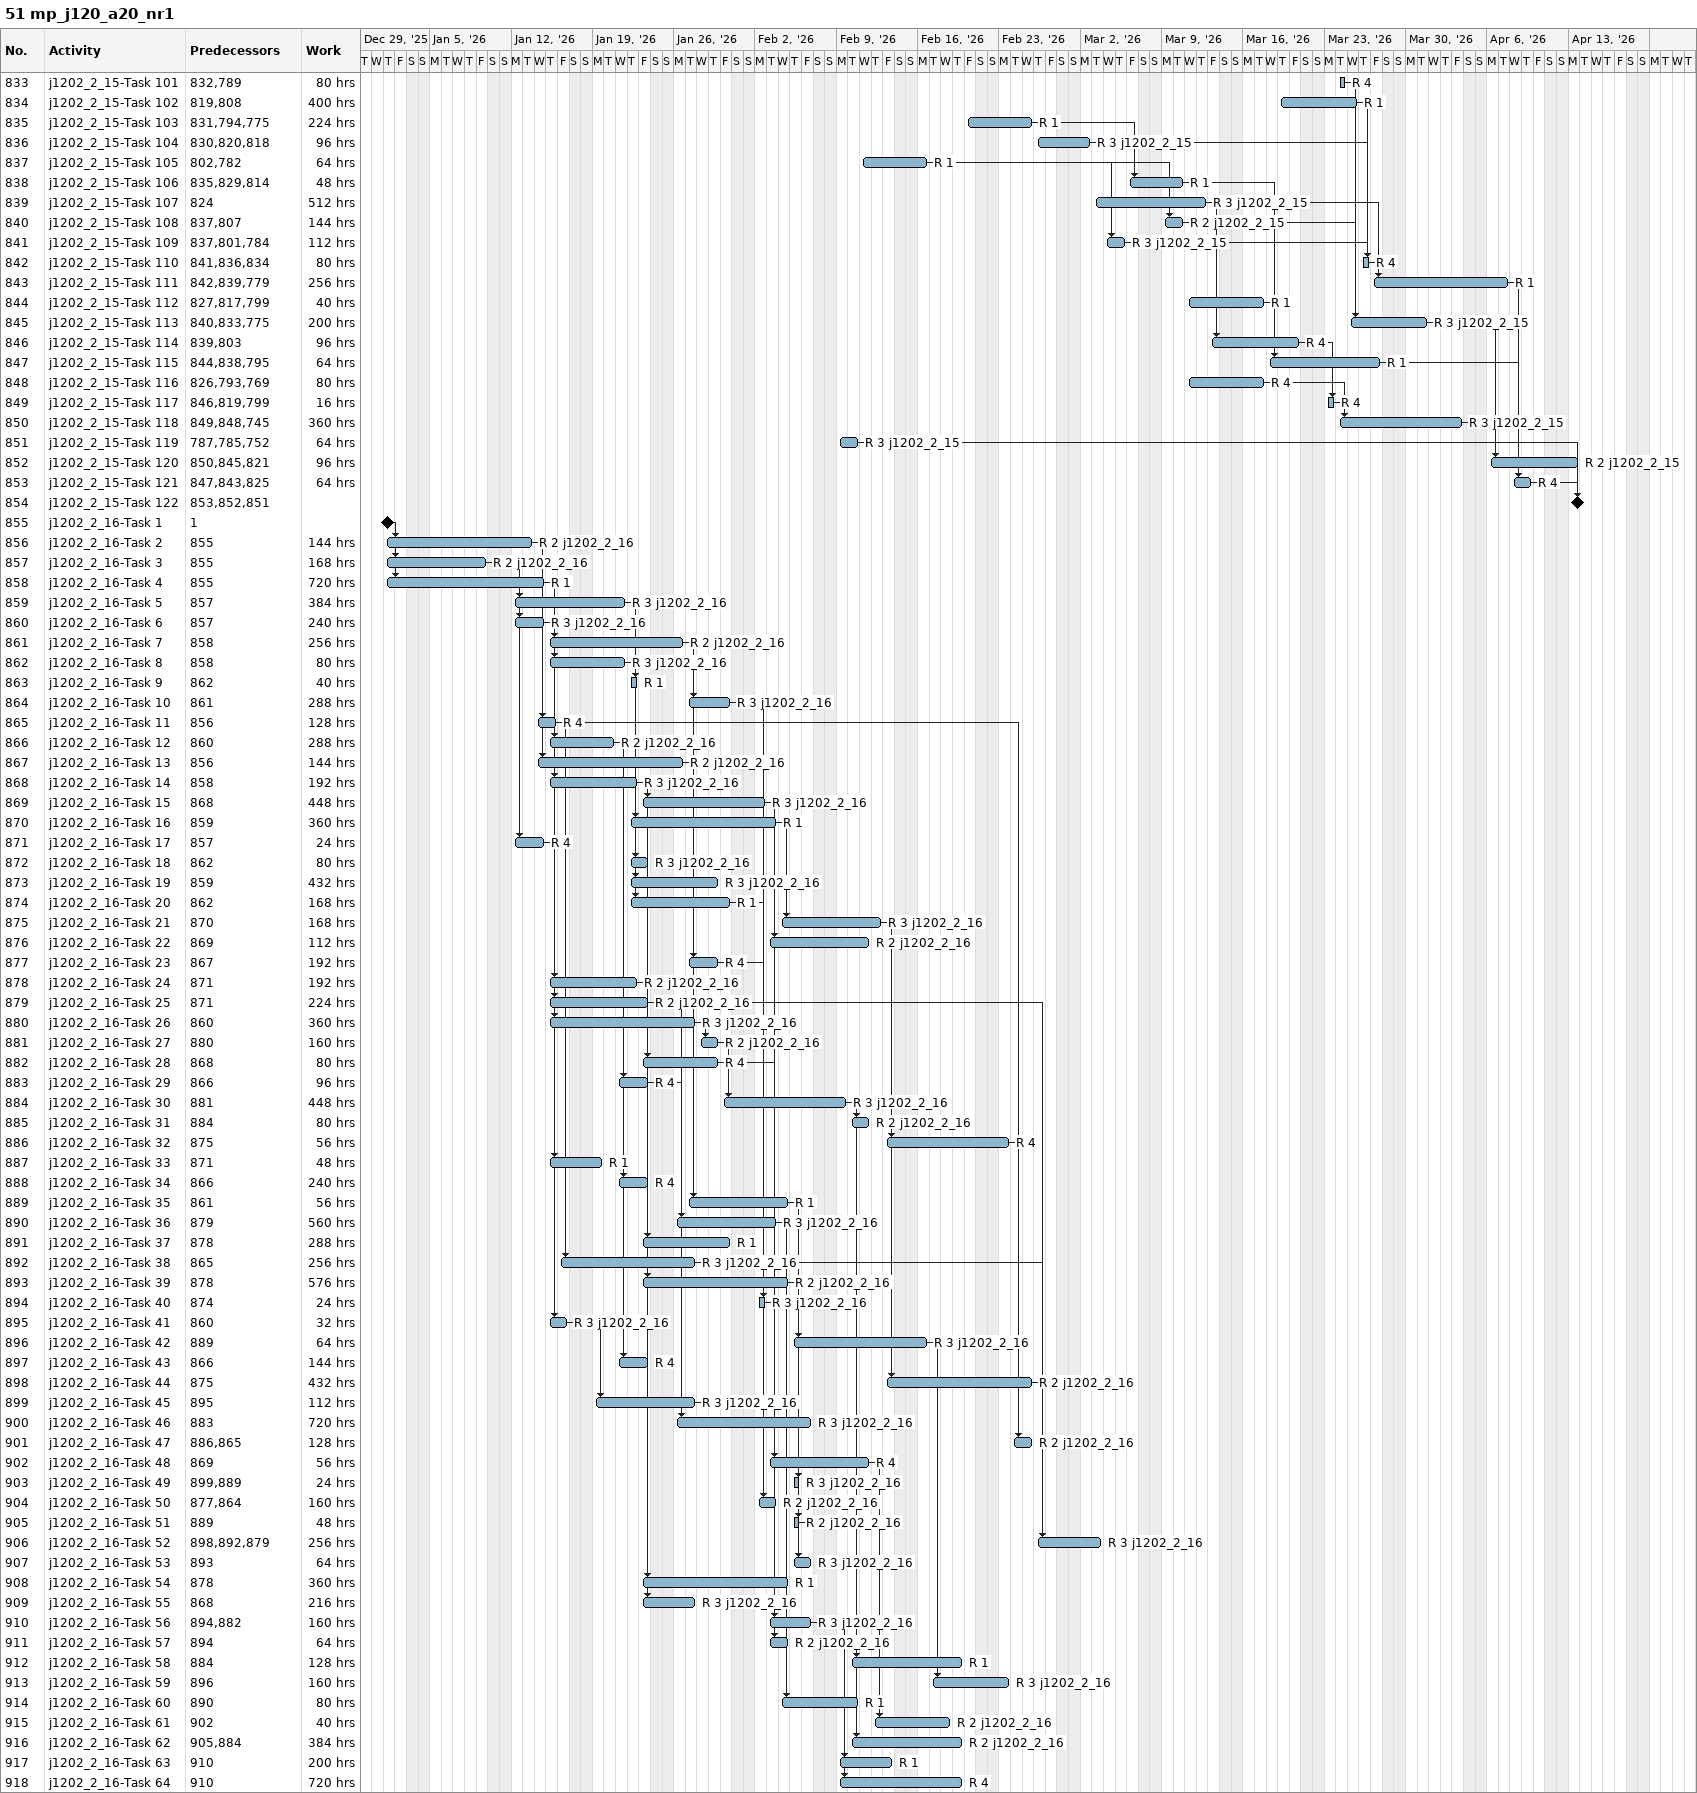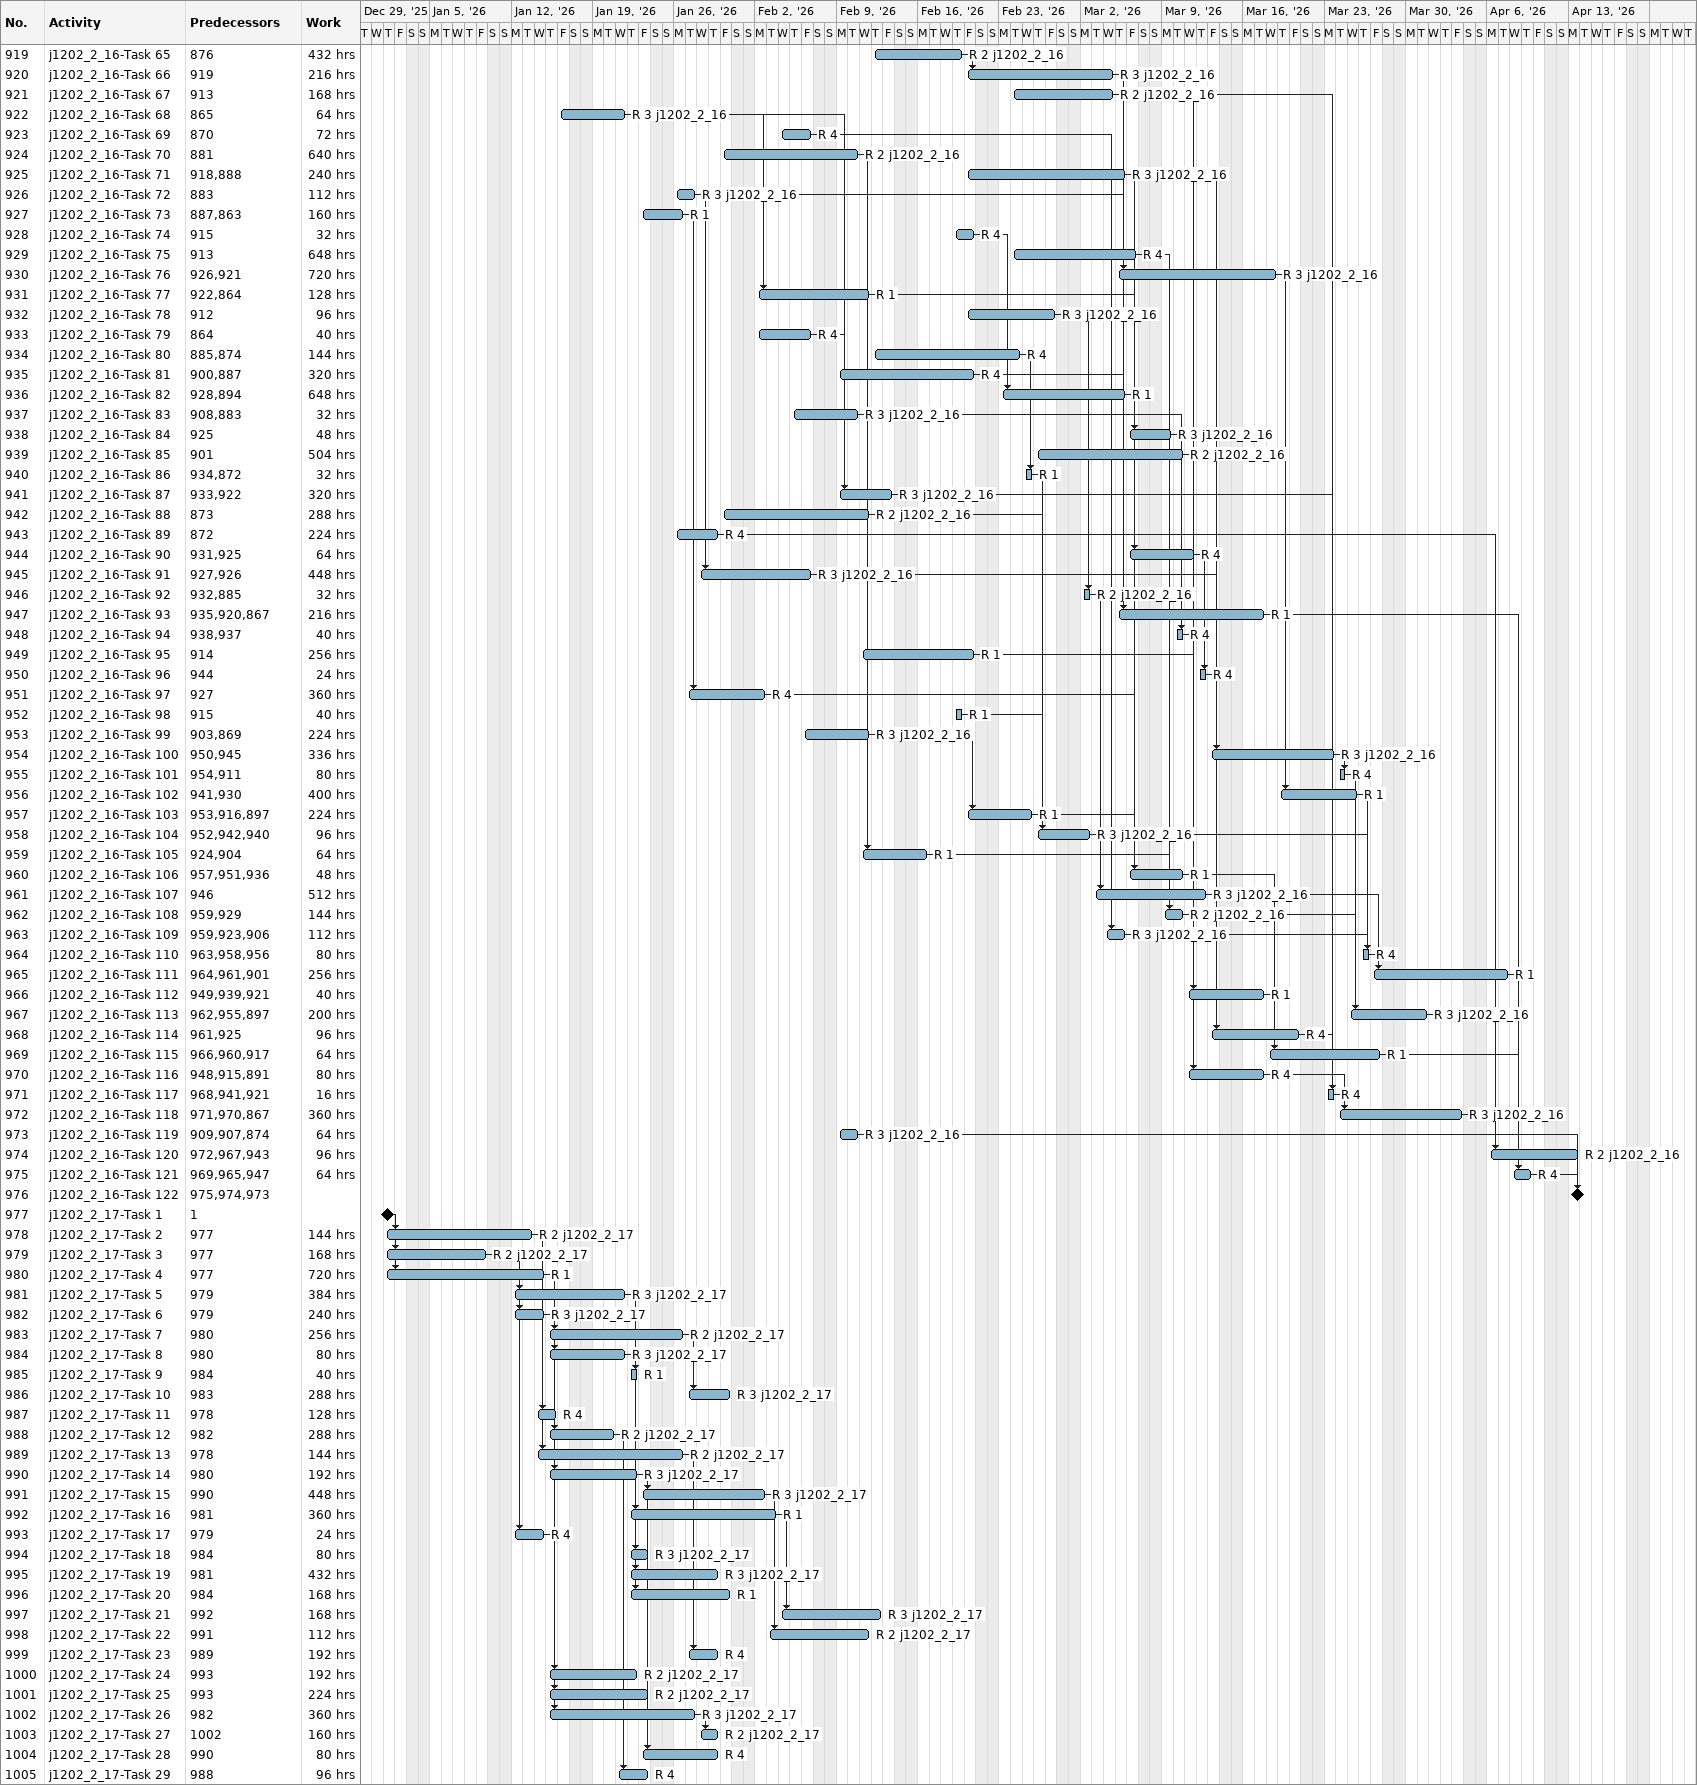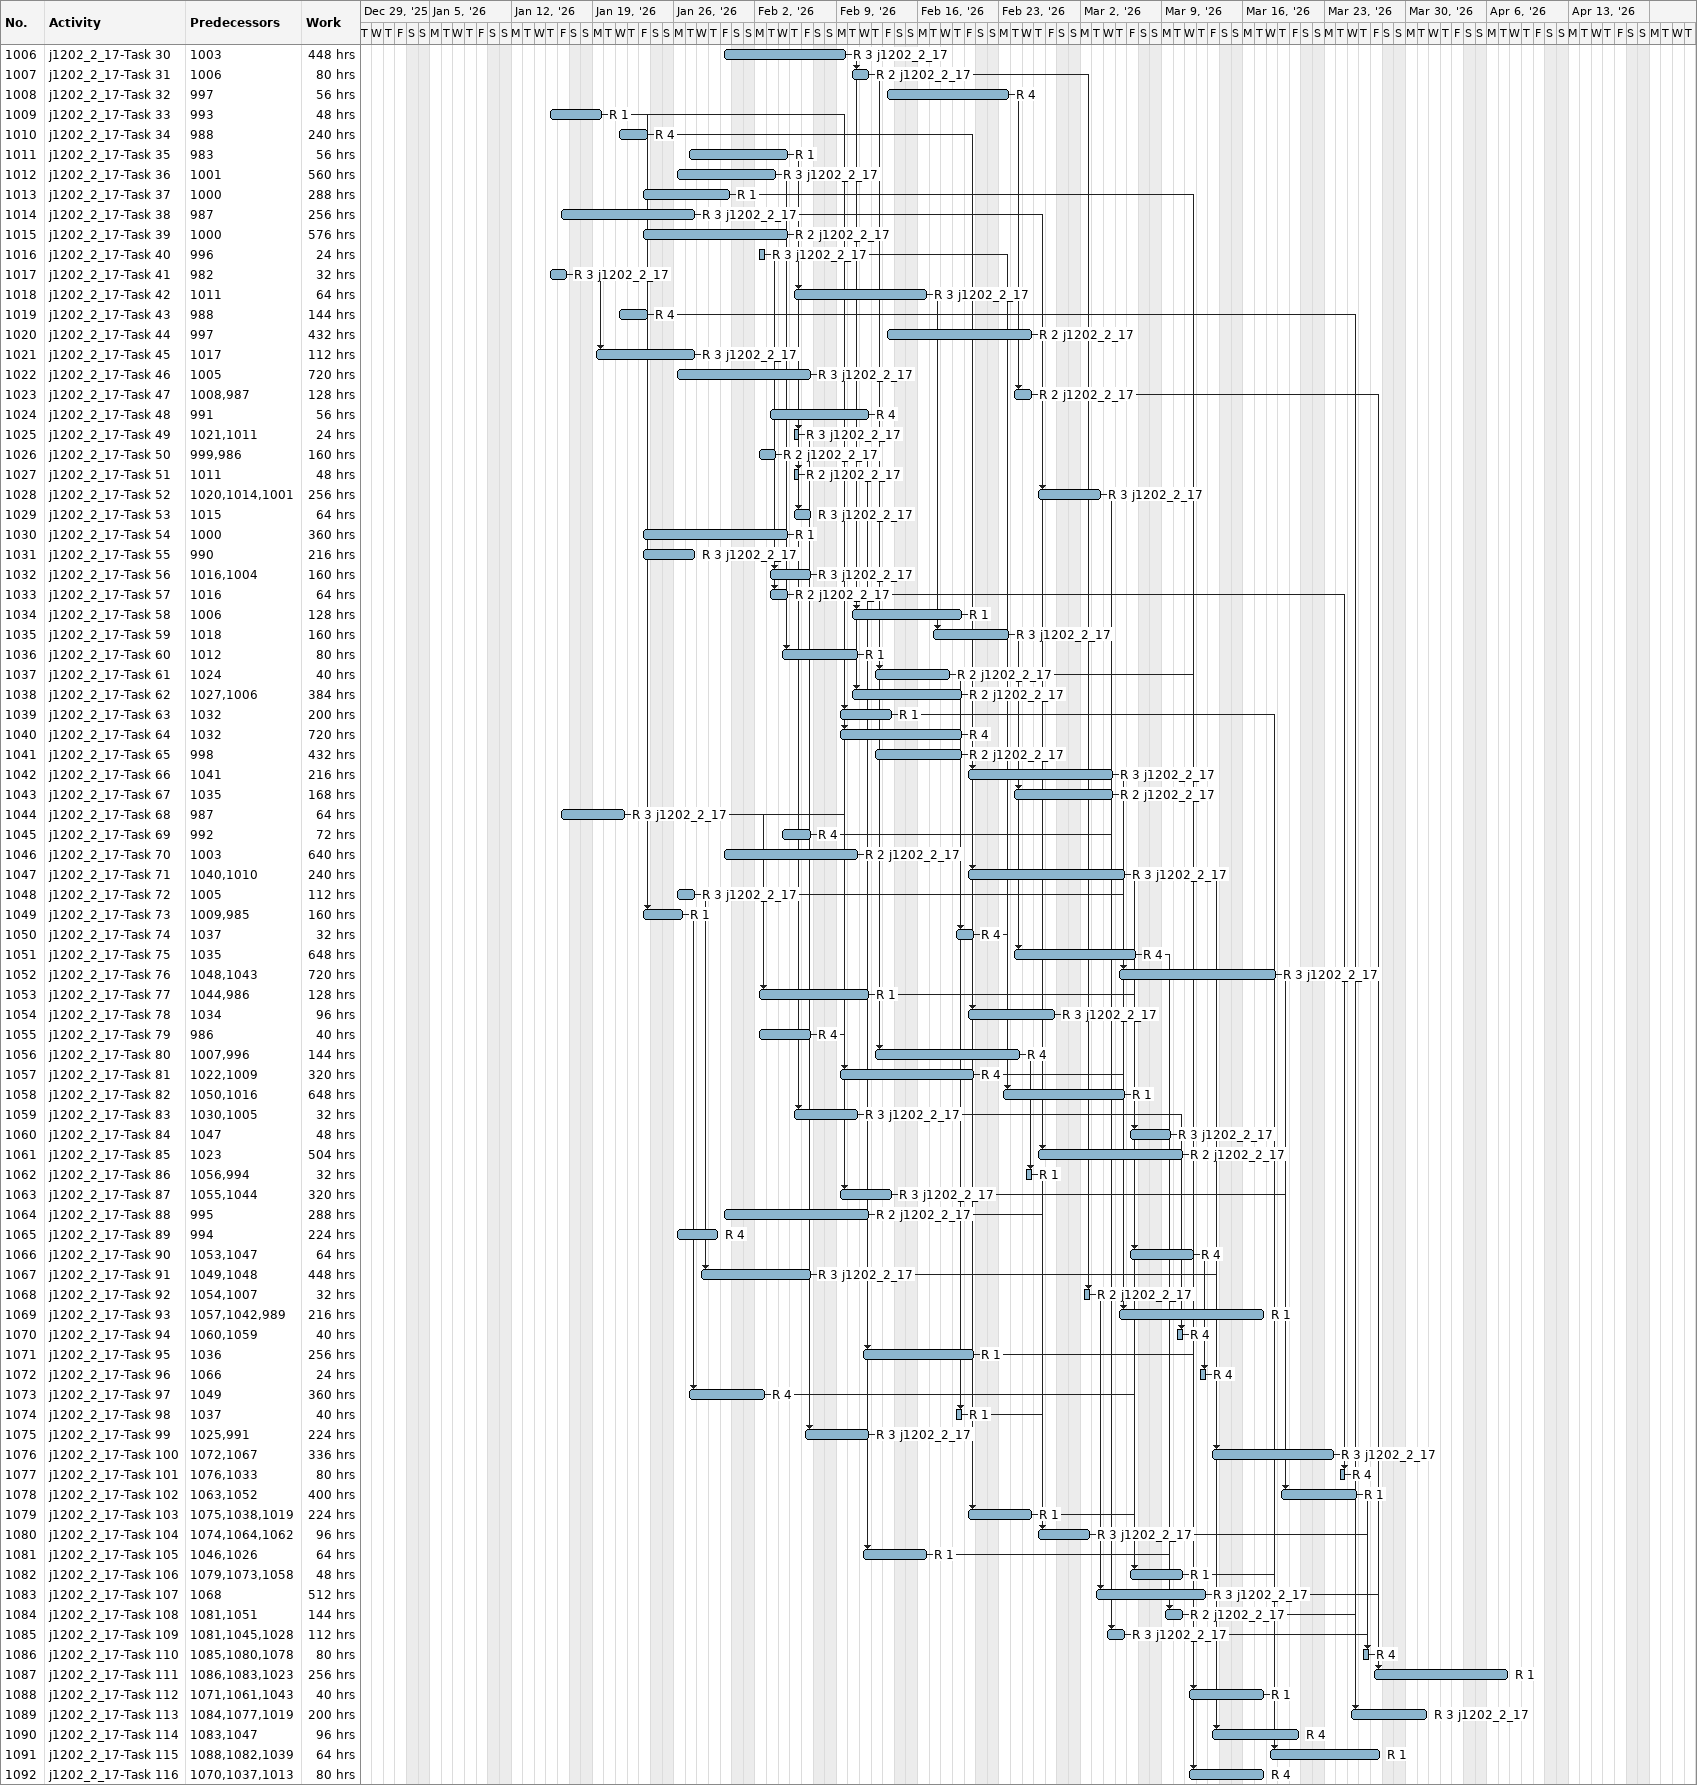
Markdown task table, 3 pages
51 mp_j120_a20_nr1

| ID | Task | Start | Finish | Predecessors | Resources | Work (h) |
|---|---|---|---|---|---|---|
| 833 | j1202_2_15-Task 101 | 2026-03-24 | 2026-03-24 | 832, 789 | R 4 | 80 |
| 834 | j1202_2_15-Task 102 | 2026-03-19 | 2026-03-25 | 819, 808 | R 1 | 400 |
| 835 | j1202_2_15-Task 103 | 2026-02-20 | 2026-02-25 | 831, 794, 775 | R 1 | 224 |
| 836 | j1202_2_15-Task 104 | 2026-02-26 | 2026-03-02 | 830, 820, 818 | R 3 j1202_2_15 | 96 |
| 837 | j1202_2_15-Task 105 | 2026-02-11 | 2026-02-16 | 802, 782 | R 1 | 64 |
| 838 | j1202_2_15-Task 106 | 2026-03-06 | 2026-03-10 | 835, 829, 814 | R 1 | 48 |
| 839 | j1202_2_15-Task 107 | 2026-03-03 | 2026-03-12 | 824 | R 3 j1202_2_15 | 512 |
| 840 | j1202_2_15-Task 108 | 2026-03-09 | 2026-03-10 | 837, 807 | R 2 j1202_2_15 | 144 |
| 841 | j1202_2_15-Task 109 | 2026-03-04 | 2026-03-05 | 837, 801, 784 | R 3 j1202_2_15 | 112 |
| 842 | j1202_2_15-Task 110 | 2026-03-26 | 2026-03-26 | 841, 836, 834 | R 4 | 80 |
| 843 | j1202_2_15-Task 111 | 2026-03-27 | 2026-04-07 | 842, 839, 779 | R 1 | 256 |
| 844 | j1202_2_15-Task 112 | 2026-03-11 | 2026-03-17 | 827, 817, 799 | R 1 | 40 |
| 845 | j1202_2_15-Task 113 | 2026-03-25 | 2026-03-31 | 840, 833, 775 | R 3 j1202_2_15 | 200 |
| 846 | j1202_2_15-Task 114 | 2026-03-13 | 2026-03-20 | 839, 803 | R 4 | 96 |
| 847 | j1202_2_15-Task 115 | 2026-03-18 | 2026-03-27 | 844, 838, 795 | R 1 | 64 |
| 848 | j1202_2_15-Task 116 | 2026-03-11 | 2026-03-17 | 826, 793, 769 | R 4 | 80 |
| 849 | j1202_2_15-Task 117 | 2026-03-23 | 2026-03-23 | 846, 819, 799 | R 4 | 16 |
| 850 | j1202_2_15-Task 118 | 2026-03-24 | 2026-04-03 | 849, 848, 745 | R 3 j1202_2_15 | 360 |
| 851 | j1202_2_15-Task 119 | 2026-02-09 | 2026-02-10 | 787, 785, 752 | R 3 j1202_2_15 | 64 |
| 852 | j1202_2_15-Task 120 | 2026-04-06 | 2026-04-13 | 850, 845, 821 | R 2 j1202_2_15 | 96 |
| 853 | j1202_2_15-Task 121 | 2026-04-08 | 2026-04-09 | 847, 843, 825 | R 4 | 64 |
| 854 | j1202_2_15-Task 122 (milestone) | 2026-04-13 | 2026-04-13 | 853, 852, 851 |  |  |
| 855 | j1202_2_16-Task 1 (milestone) | 2026-01-01 | 2026-01-01 | 1 |  |  |
| 856 | j1202_2_16-Task 2 | 2026-01-01 | 2026-01-13 | 855 | R 2 j1202_2_16 | 144 |
| 857 | j1202_2_16-Task 3 | 2026-01-01 | 2026-01-09 | 855 | R 2 j1202_2_16 | 168 |
| 858 | j1202_2_16-Task 4 | 2026-01-01 | 2026-01-14 | 855 | R 1 | 720 |
| 859 | j1202_2_16-Task 5 | 2026-01-12 | 2026-01-21 | 857 | R 3 j1202_2_16 | 384 |
| 860 | j1202_2_16-Task 6 | 2026-01-12 | 2026-01-14 | 857 | R 3 j1202_2_16 | 240 |
| 861 | j1202_2_16-Task 7 | 2026-01-15 | 2026-01-26 | 858 | R 2 j1202_2_16 | 256 |
| 862 | j1202_2_16-Task 8 | 2026-01-15 | 2026-01-21 | 858 | R 3 j1202_2_16 | 80 |
| 863 | j1202_2_16-Task 9 | 2026-01-22 | 2026-01-22 | 862 | R 1 | 40 |
| 864 | j1202_2_16-Task 10 | 2026-01-27 | 2026-01-30 | 861 | R 3 j1202_2_16 | 288 |
| 865 | j1202_2_16-Task 11 | 2026-01-14 | 2026-01-15 | 856 | R 4 | 128 |
| 866 | j1202_2_16-Task 12 | 2026-01-15 | 2026-01-20 | 860 | R 2 j1202_2_16 | 288 |
| 867 | j1202_2_16-Task 13 | 2026-01-14 | 2026-01-26 | 856 | R 2 j1202_2_16 | 144 |
| 868 | j1202_2_16-Task 14 | 2026-01-15 | 2026-01-22 | 858 | R 3 j1202_2_16 | 192 |
| 869 | j1202_2_16-Task 15 | 2026-01-23 | 2026-02-02 | 868 | R 3 j1202_2_16 | 448 |
| 870 | j1202_2_16-Task 16 | 2026-01-22 | 2026-02-03 | 859 | R 1 | 360 |
| 871 | j1202_2_16-Task 17 | 2026-01-12 | 2026-01-14 | 857 | R 4 | 24 |
| 872 | j1202_2_16-Task 18 | 2026-01-22 | 2026-01-23 | 862 | R 3 j1202_2_16 | 80 |
| 873 | j1202_2_16-Task 19 | 2026-01-22 | 2026-01-29 | 859 | R 3 j1202_2_16 | 432 |
| 874 | j1202_2_16-Task 20 | 2026-01-22 | 2026-01-30 | 862 | R 1 | 168 |
| 875 | j1202_2_16-Task 21 | 2026-02-04 | 2026-02-12 | 870 | R 3 j1202_2_16 | 168 |
| 876 | j1202_2_16-Task 22 | 2026-02-03 | 2026-02-11 | 869 | R 2 j1202_2_16 | 112 |
| 877 | j1202_2_16-Task 23 | 2026-01-27 | 2026-01-29 | 867 | R 4 | 192 |
| 878 | j1202_2_16-Task 24 | 2026-01-15 | 2026-01-22 | 871 | R 2 j1202_2_16 | 192 |
| 879 | j1202_2_16-Task 25 | 2026-01-15 | 2026-01-23 | 871 | R 2 j1202_2_16 | 224 |
| 880 | j1202_2_16-Task 26 | 2026-01-15 | 2026-01-27 | 860 | R 3 j1202_2_16 | 360 |
| 881 | j1202_2_16-Task 27 | 2026-01-28 | 2026-01-29 | 880 | R 2 j1202_2_16 | 160 |
| 882 | j1202_2_16-Task 28 | 2026-01-23 | 2026-01-29 | 868 | R 4 | 80 |
| 883 | j1202_2_16-Task 29 | 2026-01-21 | 2026-01-23 | 866 | R 4 | 96 |
| 884 | j1202_2_16-Task 30 | 2026-01-30 | 2026-02-09 | 881 | R 3 j1202_2_16 | 448 |
| 885 | j1202_2_16-Task 31 | 2026-02-10 | 2026-02-11 | 884 | R 2 j1202_2_16 | 80 |
| 886 | j1202_2_16-Task 32 | 2026-02-13 | 2026-02-23 | 875 | R 4 | 56 |
| 887 | j1202_2_16-Task 33 | 2026-01-15 | 2026-01-19 | 871 | R 1 | 48 |
| 888 | j1202_2_16-Task 34 | 2026-01-21 | 2026-01-23 | 866 | R 4 | 240 |
| 889 | j1202_2_16-Task 35 | 2026-01-27 | 2026-02-04 | 861 | R 1 | 56 |
| 890 | j1202_2_16-Task 36 | 2026-01-26 | 2026-02-03 | 879 | R 3 j1202_2_16 | 560 |
| 891 | j1202_2_16-Task 37 | 2026-01-23 | 2026-01-30 | 878 | R 1 | 288 |
| 892 | j1202_2_16-Task 38 | 2026-01-16 | 2026-01-27 | 865 | R 3 j1202_2_16 | 256 |
| 893 | j1202_2_16-Task 39 | 2026-01-23 | 2026-02-04 | 878 | R 2 j1202_2_16 | 576 |
| 894 | j1202_2_16-Task 40 | 2026-02-02 | 2026-02-02 | 874 | R 3 j1202_2_16 | 24 |
| 895 | j1202_2_16-Task 41 | 2026-01-15 | 2026-01-16 | 860 | R 3 j1202_2_16 | 32 |
| 896 | j1202_2_16-Task 42 | 2026-02-05 | 2026-02-16 | 889 | R 3 j1202_2_16 | 64 |
| 897 | j1202_2_16-Task 43 | 2026-01-21 | 2026-01-23 | 866 | R 4 | 144 |
| 898 | j1202_2_16-Task 44 | 2026-02-13 | 2026-02-25 | 875 | R 2 j1202_2_16 | 432 |
| 899 | j1202_2_16-Task 45 | 2026-01-19 | 2026-01-27 | 895 | R 3 j1202_2_16 | 112 |
| 900 | j1202_2_16-Task 46 | 2026-01-26 | 2026-02-06 | 883 | R 3 j1202_2_16 | 720 |
| 901 | j1202_2_16-Task 47 | 2026-02-24 | 2026-02-25 | 886, 865 | R 2 j1202_2_16 | 128 |
| 902 | j1202_2_16-Task 48 | 2026-02-03 | 2026-02-11 | 869 | R 4 | 56 |
| 903 | j1202_2_16-Task 49 | 2026-02-05 | 2026-02-05 | 899, 889 | R 3 j1202_2_16 | 24 |
| 904 | j1202_2_16-Task 50 | 2026-02-02 | 2026-02-03 | 877, 864 | R 2 j1202_2_16 | 160 |
| 905 | j1202_2_16-Task 51 | 2026-02-05 | 2026-02-05 | 889 | R 2 j1202_2_16 | 48 |
| 906 | j1202_2_16-Task 52 | 2026-02-26 | 2026-03-03 | 898, 892, 879 | R 3 j1202_2_16 | 256 |
| 907 | j1202_2_16-Task 53 | 2026-02-05 | 2026-02-06 | 893 | R 3 j1202_2_16 | 64 |
| 908 | j1202_2_16-Task 54 | 2026-01-23 | 2026-02-04 | 878 | R 1 | 360 |
| 909 | j1202_2_16-Task 55 | 2026-01-23 | 2026-01-27 | 868 | R 3 j1202_2_16 | 216 |
| 910 | j1202_2_16-Task 56 | 2026-02-03 | 2026-02-06 | 894, 882 | R 3 j1202_2_16 | 160 |
| 911 | j1202_2_16-Task 57 | 2026-02-03 | 2026-02-04 | 894 | R 2 j1202_2_16 | 64 |
| 912 | j1202_2_16-Task 58 | 2026-02-10 | 2026-02-19 | 884 | R 1 | 128 |
| 913 | j1202_2_16-Task 59 | 2026-02-17 | 2026-02-23 | 896 | R 3 j1202_2_16 | 160 |
| 914 | j1202_2_16-Task 60 | 2026-02-04 | 2026-02-10 | 890 | R 1 | 80 |
| 915 | j1202_2_16-Task 61 | 2026-02-12 | 2026-02-18 | 902 | R 2 j1202_2_16 | 40 |
| 916 | j1202_2_16-Task 62 | 2026-02-10 | 2026-02-19 | 905, 884 | R 2 j1202_2_16 | 384 |
| 917 | j1202_2_16-Task 63 | 2026-02-09 | 2026-02-13 | 910 | R 1 | 200 |
| 918 | j1202_2_16-Task 64 | 2026-02-09 | 2026-02-19 | 910 | R 4 | 720 |
| 919 | j1202_2_16-Task 65 | 2026-02-12 | 2026-02-19 | 876 | R 2 j1202_2_16 | 432 |
| 920 | j1202_2_16-Task 66 | 2026-02-20 | 2026-03-04 | 919 | R 3 j1202_2_16 | 216 |
| 921 | j1202_2_16-Task 67 | 2026-02-24 | 2026-03-04 | 913 | R 2 j1202_2_16 | 168 |
| 922 | j1202_2_16-Task 68 | 2026-01-16 | 2026-01-21 | 865 | R 3 j1202_2_16 | 64 |
| 923 | j1202_2_16-Task 69 | 2026-02-04 | 2026-02-06 | 870 | R 4 | 72 |
| 924 | j1202_2_16-Task 70 | 2026-01-30 | 2026-02-10 | 881 | R 2 j1202_2_16 | 640 |
| 925 | j1202_2_16-Task 71 | 2026-02-20 | 2026-03-05 | 918, 888 | R 3 j1202_2_16 | 240 |
| 926 | j1202_2_16-Task 72 | 2026-01-26 | 2026-01-27 | 883 | R 3 j1202_2_16 | 112 |
| 927 | j1202_2_16-Task 73 | 2026-01-23 | 2026-01-26 | 887, 863 | R 1 | 160 |
| 928 | j1202_2_16-Task 74 | 2026-02-19 | 2026-02-20 | 915 | R 4 | 32 |
| 929 | j1202_2_16-Task 75 | 2026-02-24 | 2026-03-06 | 913 | R 4 | 648 |
| 930 | j1202_2_16-Task 76 | 2026-03-05 | 2026-03-18 | 926, 921 | R 3 j1202_2_16 | 720 |
| 931 | j1202_2_16-Task 77 | 2026-02-02 | 2026-02-11 | 922, 864 | R 1 | 128 |
| 932 | j1202_2_16-Task 78 | 2026-02-20 | 2026-02-27 | 912 | R 3 j1202_2_16 | 96 |
| 933 | j1202_2_16-Task 79 | 2026-02-02 | 2026-02-06 | 864 | R 4 | 40 |
| 934 | j1202_2_16-Task 80 | 2026-02-12 | 2026-02-24 | 885, 874 | R 4 | 144 |
| 935 | j1202_2_16-Task 81 | 2026-02-09 | 2026-02-20 | 900, 887 | R 4 | 320 |
| 936 | j1202_2_16-Task 82 | 2026-02-23 | 2026-03-05 | 928, 894 | R 1 | 648 |
| 937 | j1202_2_16-Task 83 | 2026-02-05 | 2026-02-10 | 908, 883 | R 3 j1202_2_16 | 32 |
| 938 | j1202_2_16-Task 84 | 2026-03-06 | 2026-03-09 | 925 | R 3 j1202_2_16 | 48 |
| 939 | j1202_2_16-Task 85 | 2026-02-26 | 2026-03-10 | 901 | R 2 j1202_2_16 | 504 |
| 940 | j1202_2_16-Task 86 | 2026-02-25 | 2026-02-25 | 934, 872 | R 1 | 32 |
| 941 | j1202_2_16-Task 87 | 2026-02-09 | 2026-02-13 | 933, 922 | R 3 j1202_2_16 | 320 |
| 942 | j1202_2_16-Task 88 | 2026-01-30 | 2026-02-11 | 873 | R 2 j1202_2_16 | 288 |
| 943 | j1202_2_16-Task 89 | 2026-01-26 | 2026-01-29 | 872 | R 4 | 224 |
| 944 | j1202_2_16-Task 90 | 2026-03-06 | 2026-03-11 | 931, 925 | R 4 | 64 |
| 945 | j1202_2_16-Task 91 | 2026-01-28 | 2026-02-06 | 927, 926 | R 3 j1202_2_16 | 448 |
| 946 | j1202_2_16-Task 92 | 2026-03-02 | 2026-03-02 | 932, 885 | R 2 j1202_2_16 | 32 |
| 947 | j1202_2_16-Task 93 | 2026-03-05 | 2026-03-17 | 935, 920, 867 | R 1 | 216 |
| 948 | j1202_2_16-Task 94 | 2026-03-10 | 2026-03-10 | 938, 937 | R 4 | 40 |
| 949 | j1202_2_16-Task 95 | 2026-02-11 | 2026-02-20 | 914 | R 1 | 256 |
| 950 | j1202_2_16-Task 96 | 2026-03-12 | 2026-03-12 | 944 | R 4 | 24 |
| 951 | j1202_2_16-Task 97 | 2026-01-27 | 2026-02-02 | 927 | R 4 | 360 |
| 952 | j1202_2_16-Task 98 | 2026-02-19 | 2026-02-19 | 915 | R 1 | 40 |
| 953 | j1202_2_16-Task 99 | 2026-02-06 | 2026-02-11 | 903, 869 | R 3 j1202_2_16 | 224 |
| 954 | j1202_2_16-Task 100 | 2026-03-13 | 2026-03-23 | 950, 945 | R 3 j1202_2_16 | 336 |
| 955 | j1202_2_16-Task 101 | 2026-03-24 | 2026-03-24 | 954, 911 | R 4 | 80 |
| 956 | j1202_2_16-Task 102 | 2026-03-19 | 2026-03-25 | 941, 930 | R 1 | 400 |
| 957 | j1202_2_16-Task 103 | 2026-02-20 | 2026-02-25 | 953, 916, 897 | R 1 | 224 |
| 958 | j1202_2_16-Task 104 | 2026-02-26 | 2026-03-02 | 952, 942, 940 | R 3 j1202_2_16 | 96 |
| 959 | j1202_2_16-Task 105 | 2026-02-11 | 2026-02-16 | 924, 904 | R 1 | 64 |
| 960 | j1202_2_16-Task 106 | 2026-03-06 | 2026-03-10 | 957, 951, 936 | R 1 | 48 |
| 961 | j1202_2_16-Task 107 | 2026-03-03 | 2026-03-12 | 946 | R 3 j1202_2_16 | 512 |
| 962 | j1202_2_16-Task 108 | 2026-03-09 | 2026-03-10 | 959, 929 | R 2 j1202_2_16 | 144 |
| 963 | j1202_2_16-Task 109 | 2026-03-04 | 2026-03-05 | 959, 923, 906 | R 3 j1202_2_16 | 112 |
| 964 | j1202_2_16-Task 110 | 2026-03-26 | 2026-03-26 | 963, 958, 956 | R 4 | 80 |
| 965 | j1202_2_16-Task 111 | 2026-03-27 | 2026-04-07 | 964, 961, 901 | R 1 | 256 |
| 966 | j1202_2_16-Task 112 | 2026-03-11 | 2026-03-17 | 949, 939, 921 | R 1 | 40 |
| 967 | j1202_2_16-Task 113 | 2026-03-25 | 2026-03-31 | 962, 955, 897 | R 3 j1202_2_16 | 200 |
| 968 | j1202_2_16-Task 114 | 2026-03-13 | 2026-03-20 | 961, 925 | R 4 | 96 |
| 969 | j1202_2_16-Task 115 | 2026-03-18 | 2026-03-27 | 966, 960, 917 | R 1 | 64 |
| 970 | j1202_2_16-Task 116 | 2026-03-11 | 2026-03-17 | 948, 915, 891 | R 4 | 80 |
| 971 | j1202_2_16-Task 117 | 2026-03-23 | 2026-03-23 | 968, 941, 921 | R 4 | 16 |
| 972 | j1202_2_16-Task 118 | 2026-03-24 | 2026-04-03 | 971, 970, 867 | R 3 j1202_2_16 | 360 |
| 973 | j1202_2_16-Task 119 | 2026-02-09 | 2026-02-10 | 909, 907, 874 | R 3 j1202_2_16 | 64 |
| 974 | j1202_2_16-Task 120 | 2026-04-06 | 2026-04-13 | 972, 967, 943 | R 2 j1202_2_16 | 96 |
| 975 | j1202_2_16-Task 121 | 2026-04-08 | 2026-04-09 | 969, 965, 947 | R 4 | 64 |
| 976 | j1202_2_16-Task 122 (milestone) | 2026-04-13 | 2026-04-13 | 975, 974, 973 |  |  |
| 977 | j1202_2_17-Task 1 (milestone) | 2026-01-01 | 2026-01-01 | 1 |  |  |
| 978 | j1202_2_17-Task 2 | 2026-01-01 | 2026-01-13 | 977 | R 2 j1202_2_17 | 144 |
| 979 | j1202_2_17-Task 3 | 2026-01-01 | 2026-01-09 | 977 | R 2 j1202_2_17 | 168 |
| 980 | j1202_2_17-Task 4 | 2026-01-01 | 2026-01-14 | 977 | R 1 | 720 |
| 981 | j1202_2_17-Task 5 | 2026-01-12 | 2026-01-21 | 979 | R 3 j1202_2_17 | 384 |
| 982 | j1202_2_17-Task 6 | 2026-01-12 | 2026-01-14 | 979 | R 3 j1202_2_17 | 240 |
| 983 | j1202_2_17-Task 7 | 2026-01-15 | 2026-01-26 | 980 | R 2 j1202_2_17 | 256 |
| 984 | j1202_2_17-Task 8 | 2026-01-15 | 2026-01-21 | 980 | R 3 j1202_2_17 | 80 |
| 985 | j1202_2_17-Task 9 | 2026-01-22 | 2026-01-22 | 984 | R 1 | 40 |
| 986 | j1202_2_17-Task 10 | 2026-01-27 | 2026-01-30 | 983 | R 3 j1202_2_17 | 288 |
| 987 | j1202_2_17-Task 11 | 2026-01-14 | 2026-01-15 | 978 | R 4 | 128 |
| 988 | j1202_2_17-Task 12 | 2026-01-15 | 2026-01-20 | 982 | R 2 j1202_2_17 | 288 |
| 989 | j1202_2_17-Task 13 | 2026-01-14 | 2026-01-26 | 978 | R 2 j1202_2_17 | 144 |
| 990 | j1202_2_17-Task 14 | 2026-01-15 | 2026-01-22 | 980 | R 3 j1202_2_17 | 192 |
| 991 | j1202_2_17-Task 15 | 2026-01-23 | 2026-02-02 | 990 | R 3 j1202_2_17 | 448 |
| 992 | j1202_2_17-Task 16 | 2026-01-22 | 2026-02-03 | 981 | R 1 | 360 |
| 993 | j1202_2_17-Task 17 | 2026-01-12 | 2026-01-14 | 979 | R 4 | 24 |
| 994 | j1202_2_17-Task 18 | 2026-01-22 | 2026-01-23 | 984 | R 3 j1202_2_17 | 80 |
| 995 | j1202_2_17-Task 19 | 2026-01-22 | 2026-01-29 | 981 | R 3 j1202_2_17 | 432 |
| 996 | j1202_2_17-Task 20 | 2026-01-22 | 2026-01-30 | 984 | R 1 | 168 |
| 997 | j1202_2_17-Task 21 | 2026-02-04 | 2026-02-12 | 992 | R 3 j1202_2_17 | 168 |
| 998 | j1202_2_17-Task 22 | 2026-02-03 | 2026-02-11 | 991 | R 2 j1202_2_17 | 112 |
| 999 | j1202_2_17-Task 23 | 2026-01-27 | 2026-01-29 | 989 | R 4 | 192 |
| 1000 | j1202_2_17-Task 24 | 2026-01-15 | 2026-01-22 | 993 | R 2 j1202_2_17 | 192 |
| 1001 | j1202_2_17-Task 25 | 2026-01-15 | 2026-01-23 | 993 | R 2 j1202_2_17 | 224 |
| 1002 | j1202_2_17-Task 26 | 2026-01-15 | 2026-01-27 | 982 | R 3 j1202_2_17 | 360 |
| 1003 | j1202_2_17-Task 27 | 2026-01-28 | 2026-01-29 | 1002 | R 2 j1202_2_17 | 160 |
| 1004 | j1202_2_17-Task 28 | 2026-01-23 | 2026-01-29 | 990 | R 4 | 80 |
| 1005 | j1202_2_17-Task 29 | 2026-01-21 | 2026-01-23 | 988 | R 4 | 96 |
| 1006 | j1202_2_17-Task 30 | 2026-01-30 | 2026-02-09 | 1003 | R 3 j1202_2_17 | 448 |
| 1007 | j1202_2_17-Task 31 | 2026-02-10 | 2026-02-11 | 1006 | R 2 j1202_2_17 | 80 |
| 1008 | j1202_2_17-Task 32 | 2026-02-13 | 2026-02-23 | 997 | R 4 | 56 |
| 1009 | j1202_2_17-Task 33 | 2026-01-15 | 2026-01-19 | 993 | R 1 | 48 |
| 1010 | j1202_2_17-Task 34 | 2026-01-21 | 2026-01-23 | 988 | R 4 | 240 |
| 1011 | j1202_2_17-Task 35 | 2026-01-27 | 2026-02-04 | 983 | R 1 | 56 |
| 1012 | j1202_2_17-Task 36 | 2026-01-26 | 2026-02-03 | 1001 | R 3 j1202_2_17 | 560 |
| 1013 | j1202_2_17-Task 37 | 2026-01-23 | 2026-01-30 | 1000 | R 1 | 288 |
| 1014 | j1202_2_17-Task 38 | 2026-01-16 | 2026-01-27 | 987 | R 3 j1202_2_17 | 256 |
| 1015 | j1202_2_17-Task 39 | 2026-01-23 | 2026-02-04 | 1000 | R 2 j1202_2_17 | 576 |
| 1016 | j1202_2_17-Task 40 | 2026-02-02 | 2026-02-02 | 996 | R 3 j1202_2_17 | 24 |
| 1017 | j1202_2_17-Task 41 | 2026-01-15 | 2026-01-16 | 982 | R 3 j1202_2_17 | 32 |
| 1018 | j1202_2_17-Task 42 | 2026-02-05 | 2026-02-16 | 1011 | R 3 j1202_2_17 | 64 |
| 1019 | j1202_2_17-Task 43 | 2026-01-21 | 2026-01-23 | 988 | R 4 | 144 |
| 1020 | j1202_2_17-Task 44 | 2026-02-13 | 2026-02-25 | 997 | R 2 j1202_2_17 | 432 |
| 1021 | j1202_2_17-Task 45 | 2026-01-19 | 2026-01-27 | 1017 | R 3 j1202_2_17 | 112 |
| 1022 | j1202_2_17-Task 46 | 2026-01-26 | 2026-02-06 | 1005 | R 3 j1202_2_17 | 720 |
| 1023 | j1202_2_17-Task 47 | 2026-02-24 | 2026-02-25 | 1008, 987 | R 2 j1202_2_17 | 128 |
| 1024 | j1202_2_17-Task 48 | 2026-02-03 | 2026-02-11 | 991 | R 4 | 56 |
| 1025 | j1202_2_17-Task 49 | 2026-02-05 | 2026-02-05 | 1021, 1011 | R 3 j1202_2_17 | 24 |
| 1026 | j1202_2_17-Task 50 | 2026-02-02 | 2026-02-03 | 999, 986 | R 2 j1202_2_17 | 160 |
| 1027 | j1202_2_17-Task 51 | 2026-02-05 | 2026-02-05 | 1011 | R 2 j1202_2_17 | 48 |
| 1028 | j1202_2_17-Task 52 | 2026-02-26 | 2026-03-03 | 1020, 1014, 1001 | R 3 j1202_2_17 | 256 |
| 1029 | j1202_2_17-Task 53 | 2026-02-05 | 2026-02-06 | 1015 | R 3 j1202_2_17 | 64 |
| 1030 | j1202_2_17-Task 54 | 2026-01-23 | 2026-02-04 | 1000 | R 1 | 360 |
| 1031 | j1202_2_17-Task 55 | 2026-01-23 | 2026-01-27 | 990 | R 3 j1202_2_17 | 216 |
| 1032 | j1202_2_17-Task 56 | 2026-02-03 | 2026-02-06 | 1016, 1004 | R 3 j1202_2_17 | 160 |
| 1033 | j1202_2_17-Task 57 | 2026-02-03 | 2026-02-04 | 1016 | R 2 j1202_2_17 | 64 |
| 1034 | j1202_2_17-Task 58 | 2026-02-10 | 2026-02-19 | 1006 | R 1 | 128 |
| 1035 | j1202_2_17-Task 59 | 2026-02-17 | 2026-02-23 | 1018 | R 3 j1202_2_17 | 160 |
| 1036 | j1202_2_17-Task 60 | 2026-02-04 | 2026-02-10 | 1012 | R 1 | 80 |
| 1037 | j1202_2_17-Task 61 | 2026-02-12 | 2026-02-18 | 1024 | R 2 j1202_2_17 | 40 |
| 1038 | j1202_2_17-Task 62 | 2026-02-10 | 2026-02-19 | 1027, 1006 | R 2 j1202_2_17 | 384 |
| 1039 | j1202_2_17-Task 63 | 2026-02-09 | 2026-02-13 | 1032 | R 1 | 200 |
| 1040 | j1202_2_17-Task 64 | 2026-02-09 | 2026-02-19 | 1032 | R 4 | 720 |
| 1041 | j1202_2_17-Task 65 | 2026-02-12 | 2026-02-19 | 998 | R 2 j1202_2_17 | 432 |
| 1042 | j1202_2_17-Task 66 | 2026-02-20 | 2026-03-04 | 1041 | R 3 j1202_2_17 | 216 |
| 1043 | j1202_2_17-Task 67 | 2026-02-24 | 2026-03-04 | 1035 | R 2 j1202_2_17 | 168 |
| 1044 | j1202_2_17-Task 68 | 2026-01-16 | 2026-01-21 | 987 | R 3 j1202_2_17 | 64 |
| 1045 | j1202_2_17-Task 69 | 2026-02-04 | 2026-02-06 | 992 | R 4 | 72 |
| 1046 | j1202_2_17-Task 70 | 2026-01-30 | 2026-02-10 | 1003 | R 2 j1202_2_17 | 640 |
| 1047 | j1202_2_17-Task 71 | 2026-02-20 | 2026-03-05 | 1040, 1010 | R 3 j1202_2_17 | 240 |
| 1048 | j1202_2_17-Task 72 | 2026-01-26 | 2026-01-27 | 1005 | R 3 j1202_2_17 | 112 |
| 1049 | j1202_2_17-Task 73 | 2026-01-23 | 2026-01-26 | 1009, 985 | R 1 | 160 |
| 1050 | j1202_2_17-Task 74 | 2026-02-19 | 2026-02-20 | 1037 | R 4 | 32 |
| 1051 | j1202_2_17-Task 75 | 2026-02-24 | 2026-03-06 | 1035 | R 4 | 648 |
| 1052 | j1202_2_17-Task 76 | 2026-03-05 | 2026-03-18 | 1048, 1043 | R 3 j1202_2_17 | 720 |
| 1053 | j1202_2_17-Task 77 | 2026-02-02 | 2026-02-11 | 1044, 986 | R 1 | 128 |
| 1054 | j1202_2_17-Task 78 | 2026-02-20 | 2026-02-27 | 1034 | R 3 j1202_2_17 | 96 |
| 1055 | j1202_2_17-Task 79 | 2026-02-02 | 2026-02-06 | 986 | R 4 | 40 |
| 1056 | j1202_2_17-Task 80 | 2026-02-12 | 2026-02-24 | 1007, 996 | R 4 | 144 |
| 1057 | j1202_2_17-Task 81 | 2026-02-09 | 2026-02-20 | 1022, 1009 | R 4 | 320 |
| 1058 | j1202_2_17-Task 82 | 2026-02-23 | 2026-03-05 | 1050, 1016 | R 1 | 648 |
| 1059 | j1202_2_17-Task 83 | 2026-02-05 | 2026-02-10 | 1030, 1005 | R 3 j1202_2_17 | 32 |
| 1060 | j1202_2_17-Task 84 | 2026-03-06 | 2026-03-09 | 1047 | R 3 j1202_2_17 | 48 |
| 1061 | j1202_2_17-Task 85 | 2026-02-26 | 2026-03-10 | 1023 | R 2 j1202_2_17 | 504 |
| 1062 | j1202_2_17-Task 86 | 2026-02-25 | 2026-02-25 | 1056, 994 | R 1 | 32 |
| 1063 | j1202_2_17-Task 87 | 2026-02-09 | 2026-02-13 | 1055, 1044 | R 3 j1202_2_17 | 320 |
| 1064 | j1202_2_17-Task 88 | 2026-01-30 | 2026-02-11 | 995 | R 2 j1202_2_17 | 288 |
| 1065 | j1202_2_17-Task 89 | 2026-01-26 | 2026-01-29 | 994 | R 4 | 224 |
| 1066 | j1202_2_17-Task 90 | 2026-03-06 | 2026-03-11 | 1053, 1047 | R 4 | 64 |
| 1067 | j1202_2_17-Task 91 | 2026-01-28 | 2026-02-06 | 1049, 1048 | R 3 j1202_2_17 | 448 |
| 1068 | j1202_2_17-Task 92 | 2026-03-02 | 2026-03-02 | 1054, 1007 | R 2 j1202_2_17 | 32 |
| 1069 | j1202_2_17-Task 93 | 2026-03-05 | 2026-03-17 | 1057, 1042, 989 | R 1 | 216 |
| 1070 | j1202_2_17-Task 94 | 2026-03-10 | 2026-03-10 | 1060, 1059 | R 4 | 40 |
| 1071 | j1202_2_17-Task 95 | 2026-02-11 | 2026-02-20 | 1036 | R 1 | 256 |
| 1072 | j1202_2_17-Task 96 | 2026-03-12 | 2026-03-12 | 1066 | R 4 | 24 |
| 1073 | j1202_2_17-Task 97 | 2026-01-27 | 2026-02-02 | 1049 | R 4 | 360 |
| 1074 | j1202_2_17-Task 98 | 2026-02-19 | 2026-02-19 | 1037 | R 1 | 40 |
| 1075 | j1202_2_17-Task 99 | 2026-02-06 | 2026-02-11 | 1025, 991 | R 3 j1202_2_17 | 224 |
| 1076 | j1202_2_17-Task 100 | 2026-03-13 | 2026-03-23 | 1072, 1067 | R 3 j1202_2_17 | 336 |
| 1077 | j1202_2_17-Task 101 | 2026-03-24 | 2026-03-24 | 1076, 1033 | R 4 | 80 |
| 1078 | j1202_2_17-Task 102 | 2026-03-19 | 2026-03-25 | 1063, 1052 | R 1 | 400 |
| 1079 | j1202_2_17-Task 103 | 2026-02-20 | 2026-02-25 | 1075, 1038, 1019 | R 1 | 224 |
| 1080 | j1202_2_17-Task 104 | 2026-02-26 | 2026-03-02 | 1074, 1064, 1062 | R 3 j1202_2_17 | 96 |
| 1081 | j1202_2_17-Task 105 | 2026-02-11 | 2026-02-16 | 1046, 1026 | R 1 | 64 |
| 1082 | j1202_2_17-Task 106 | 2026-03-06 | 2026-03-10 | 1079, 1073, 1058 | R 1 | 48 |
| 1083 | j1202_2_17-Task 107 | 2026-03-03 | 2026-03-12 | 1068 | R 3 j1202_2_17 | 512 |
| 1084 | j1202_2_17-Task 108 | 2026-03-09 | 2026-03-10 | 1081, 1051 | R 2 j1202_2_17 | 144 |
| 1085 | j1202_2_17-Task 109 | 2026-03-04 | 2026-03-05 | 1081, 1045, 1028 | R 3 j1202_2_17 | 112 |
| 1086 | j1202_2_17-Task 110 | 2026-03-26 | 2026-03-26 | 1085, 1080, 1078 | R 4 | 80 |
| 1087 | j1202_2_17-Task 111 | 2026-03-27 | 2026-04-07 | 1086, 1083, 1023 | R 1 | 256 |
| 1088 | j1202_2_17-Task 112 | 2026-03-11 | 2026-03-17 | 1071, 1061, 1043 | R 1 | 40 |
| 1089 | j1202_2_17-Task 113 | 2026-03-25 | 2026-03-31 | 1084, 1077, 1019 | R 3 j1202_2_17 | 200 |
| 1090 | j1202_2_17-Task 114 | 2026-03-13 | 2026-03-20 | 1083, 1047 | R 4 | 96 |
| 1091 | j1202_2_17-Task 115 | 2026-03-18 | 2026-03-27 | 1088, 1082, 1039 | R 1 | 64 |
| 1092 | j1202_2_17-Task 116 | 2026-03-11 | 2026-03-17 | 1070, 1037, 1013 | R 4 | 80 |
